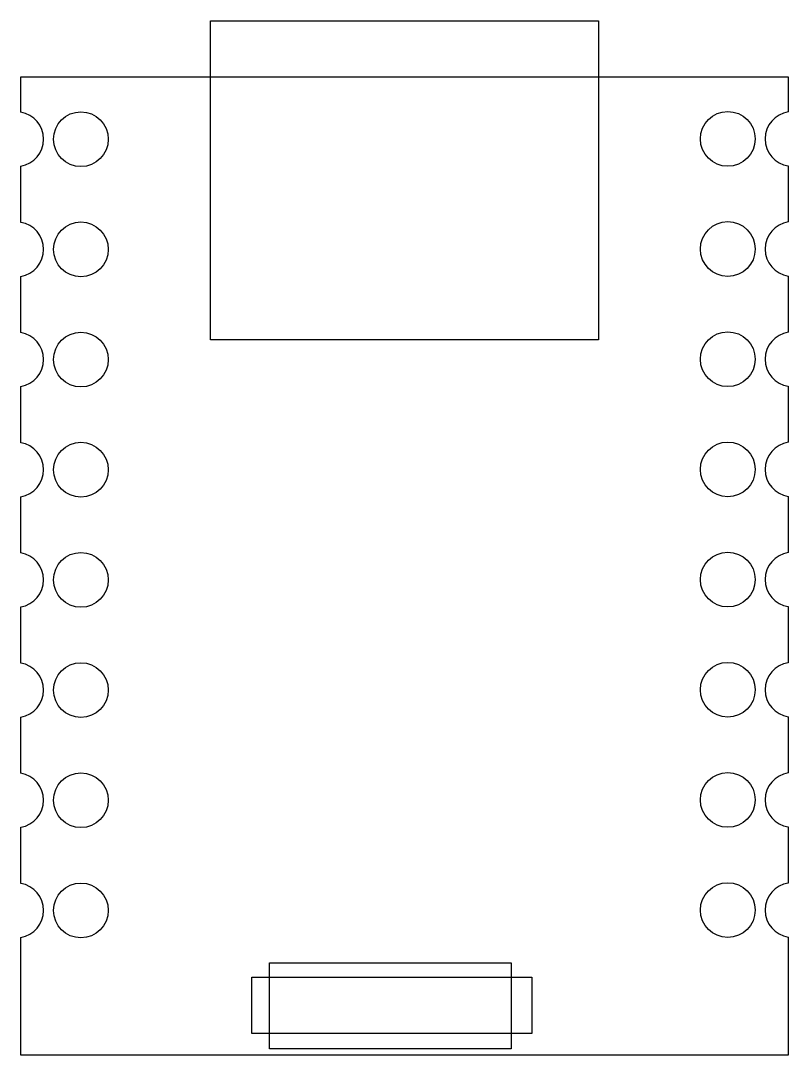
# Model space of a CAD drawing. Header units: millimetres. Extents: x 11 to 28.8, y -4.9 to 19.1.
import ezdxf

# ---------------------------------------------------------------- set-up
doc = ezdxf.new("R2010")
doc.units = ezdxf.units.MM
doc.layers.get('0').update_dxf_attribs({"linetype": 'CONTINUOUS'})

msp = doc.modelspace()

# ---------------------------------------------------------------- linework, layer by layer
for points in [[(24.431, 11.724), (22.931, 11.724), (16.931, 11.724), (15.431, 11.724), (15.431, 19.124), (16.931, 19.124), (22.931, 19.124), (24.431, 19.124)], [(16.802, -2.728), (22.402, -2.728), (22.402, -4.728), (16.802, -4.728)], [(16.387, -3.067), (22.887, -3.067), (22.887, -4.367), (16.387, -4.367)]]:
    msp.add_lwpolyline(points, close=True)
msp.add_lwpolyline([(11.031, 15.748, 0.848741), (11.031, 17.002), (11.031, 17.824), (28.831, 17.824), (28.831, 17.01, 0.857606), (28.831, 15.755), (28.831, 14.454, 0.857606), (28.831, 13.199), (28.831, 11.898, 0.857606), (28.831, 10.643), (28.831, 9.343, 0.857606), (28.831, 8.087), (28.831, 6.787, 0.857606), (28.831, 5.532), (28.831, 4.231, 0.857606), (28.831, 2.976), (28.831, 1.675, 0.857606), (28.831, 0.42), (28.831, -0.881, 0.857606), (28.831, -2.136), (28.831, -4.876), (11.031, -4.876), (11.031, -2.142, 0.848741), (11.031, -0.889), (11.031, 0.414, 0.848741), (11.031, 1.667), (11.031, 2.969, 0.848741), (11.031, 4.222), (11.031, 5.525, 0.848741), (11.031, 6.778), (11.031, 8.081, 0.848741), (11.031, 9.334), (11.031, 10.637, 0.848741), (11.031, 11.89), (11.031, 13.193, 0.848741), (11.031, 14.446)], format="xyb", close=True)
for centre in [(12.427, 16.375), (27.427, 16.382), (12.427, 13.819), (27.427, 13.827), (12.427, 11.263), (27.427, 11.271), (12.427, 8.708), (27.427, 8.715), (12.427, 6.152), (27.427, 6.159), (12.427, 3.596), (27.427, 3.603), (27.427, 1.048), (12.427, 1.04), (12.427, -1.516), (27.427, -1.508)]:
    msp.add_circle(centre, 0.635)

doc.saveas('drawing.dxf')
